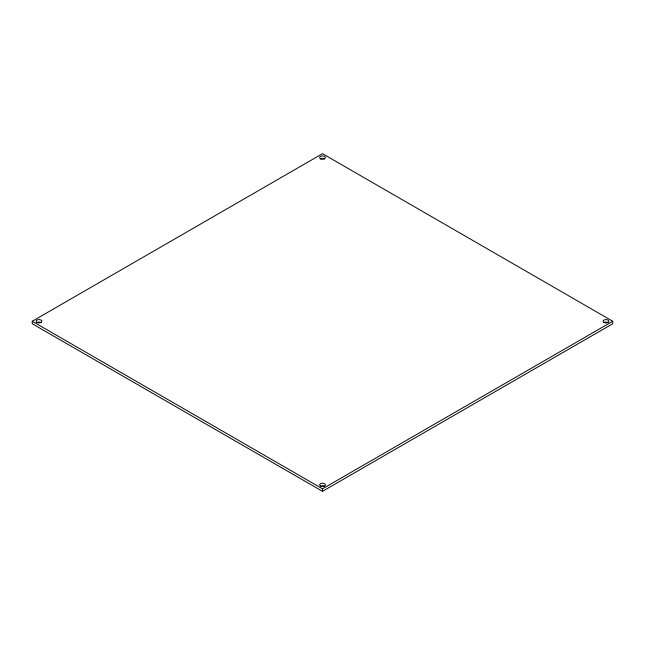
<?xml version="1.0" encoding="UTF-8"?>
<svg xmlns="http://www.w3.org/2000/svg" width="645" height="645" viewBox="0 0 645 645"><rect width="100%" height="100%" fill="white"/><g stroke="black" fill="none" stroke-linecap="round" stroke-linejoin="round"><path stroke-width="0.97" d="M32.25 321.25L322.5 153.671L612.75 321.25L612.75 323.75L322.5 491.329L32.25 323.75L32.25 321.25L322.5 488.821L612.75 321.25M322.5 488.821L322.5 491.329M320.468 486.241A2.878 1.661 0 0 1 324.532 486.241M36.999 322.581A2.878 1.661 0 0 1 41.062 322.581M320.468 158.92A2.878 1.661 0 0 1 324.532 158.92M603.938 322.581A2.878 1.661 0 0 1 608.001 322.581M320.468 486.08A2.878 1.661 0 0 0 325.282 485.338A2.878 1.661 0 0 0 321.758 483.299A2.878 1.661 0 0 0 320.468 486.08M36.999 322.419A2.878 1.661 0 0 0 41.812 321.678A2.878 1.661 0 0 0 38.289 319.646A2.878 1.661 0 0 0 36.999 322.419M320.468 158.759A2.878 1.661 0 0 0 325.282 158.017A2.878 1.661 0 0 0 321.758 155.985A2.878 1.661 0 0 0 320.468 158.759M603.938 322.419A2.878 1.661 0 0 0 608.751 321.678A2.878 1.661 0 0 0 605.228 319.646A2.878 1.661 0 0 0 603.938 322.419"/></g></svg>
